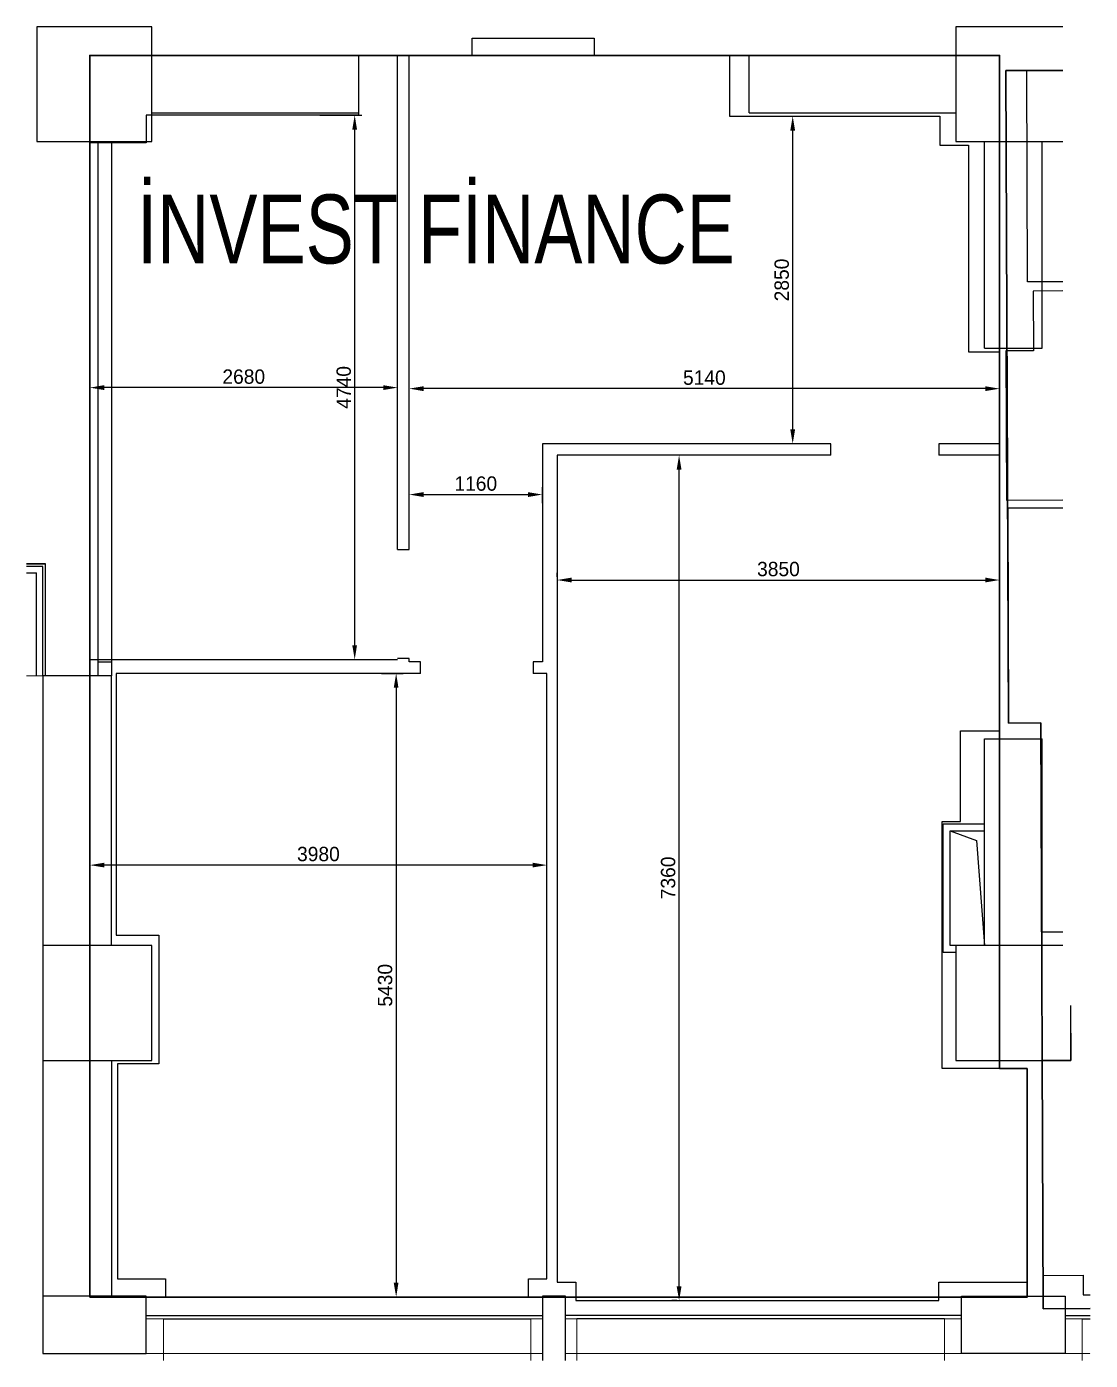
# Model space of a CAD drawing. Header units: millimetres. Extents: x 1372008 to 1392285, y -60655 to -33345.
# Drawn here: x 1383025 to 1392285, y -60655 to -49045 of the extents above; entities that cross this region are included whole.
import ezdxf

# ---------------------------------------------------------------- set-up
doc = ezdxf.new("R2010")
doc.units = ezdxf.units.MM
doc.linetypes.add('HIDDEN', pattern=[0.375, 0.25, -0.125])
for name, color, linetype in [('Baca', 7, 'Continuous'), ('Divar-esas', 7, 'Continuous'), ('Meheccer', 7, 'Continuous'), ('OFFICE_BOUNDARY', 3, 'Continuous'), ('Pencere', 7, 'Continuous'), ('plita 2', 7, 'Continuous'), ('sutun1', 7, 'Continuous'), ('Tavan', 7, 'Continuous')]:
    doc.layers.add(name, color=color, linetype=linetype)
doc.layers.add('obl. keramogranit', color=138, linetype='Continuous', lineweight=18, true_color=0x005252)
doc.layers.add('plita', color=182, linetype='Continuous', lineweight=5, true_color=0x3a07c5)
doc.styles.add('Yazilar', font='txt', dxfattribs={"width": 0.75})

msp = doc.modelspace()

# ---------------------------------------------------------------- linework, layer by layer
at = {"color": 1, "lineweight": 30}
for p, q in [((1391551, -49427), (1392045, -49425)), ((1391573, -55107), (1391551, -49427)), ((1391853, -55106), (1391573, -55107)), ((1391874, -60206), (1391853, -55106)), ((1392285, -60204), (1391874, -60206))]:
    msp.add_line(p, q, dxfattribs=at)
at = {"color": 18, "lineweight": -3, "true_color": 0x000000}
for p, q in [((1391552, -49427), (1392045, -49425)), ((1391575, -55107), (1391552, -49427)), ((1391855, -55106), (1391575, -55107)), ((1391875, -60206), (1391855, -55106)), ((1392285, -60204), (1391875, -60206))]:
    msp.add_line(p, q, dxfattribs=at)
for p, q in [((1391731, -49426), (1392045, -49425)), ((1391738, -51266), (1391731, -49426)), ((1392045, -51265), (1391738, -51266)), ((1392045, -51345), (1391788, -51346)), ((1391788, -51346), (1391791, -51866)), ((1391791, -51866), (1391551, -51867)), ((1391551, -51867), (1391556, -53167)), ((1391556, -53167), (1392045, -53165)), ((1392045, -53235), (1391566, -53237)), ((1391566, -53237), (1391573, -55107)), ((1391573, -55107), (1391853, -55106)), ((1391853, -55106), (1391861, -56926)), ((1391861, -56926), (1392045, -56925)), ((1392113, -57565), (1392115, -58045)), ((1392115, -58045), (1391865, -58046)), ((1391865, -58046), (1391873, -59916)), ((1391873, -59916), (1392223, -59914)), ((1392223, -59914), (1392223, -60084)), ((1392223, -60084), (1392285, -60084))]:
    msp.add_line(p, q)
at = {"color": 0, "lineweight": -2, "transparency": 16777216}
for p, q in [((1385576, -49815), (1385943, -49815)), ((1389718, -49825), (1389757, -49825)), ((1385881, -54430), (1385881, -49940)), ((1389694, -52550), (1389694, -49950)), ((1383575, -52156), (1383575, -52124)), ((1386255, -52156), (1386255, -52124)), ((1386130, -52187), (1383700, -52187)), ((1386355, -52244), (1386355, -52134)), ((1391370, -52196), (1386480, -52196)), ((1391495, -52244), (1391495, -52134)), ((1389744, -52675), (1389632, -52675)), ((1388686, -52775), (1388643, -52775)), ((1388705, -60010), (1388705, -52900)), ((1386355, -53193), (1386355, -53055)), ((1387515, -53193), (1387515, -53055)), ((1386480, -53118), (1387390, -53118)), ((1387645, -53834), (1387645, -53800)), ((1387770, -53862), (1391370, -53862)), ((1391495, -53834), (1391495, -53800)), ((1385664, -54555), (1385943, -54555)), ((1386113, -54675), (1386304, -54675)), ((1386242, -54800), (1386242, -59980)), ((1383575, -56335), (1383575, -56281)), ((1387555, -56335), (1387555, -56281)), ((1387430, -56344), (1383700, -56344)), ((1386113, -60105), (1386304, -60105)), ((1388686, -60135), (1388643, -60135))]:
    msp.add_line(p, q, dxfattribs=at)
for points in [[(1386345, -49295), (1386905, -49295), (1386905, -49145), (1387965, -49145), (1387965, -49295), (1389145, -49295), (1389145, -49825), (1390975, -49825), (1390975, -50075), (1391225, -50075), (1391225, -51875), (1391495, -51875), (1391495, -52675), (1390965, -52675), (1390965, -52775)], [(1386345, -49295), (1386265, -49295), (1385915, -49295), (1385915, -49815), (1384065, -49815), (1384065, -50055), (1383575, -50055), (1383575, -54555), (1386255, -54555)], [(1386255, -53595), (1386355, -53595), (1386355, -49295)], [(1386255, -53595), (1386255, -49295)], [(1390025, -52775), (1390025, -52675), (1387515, -52675), (1387515, -54575), (1387435, -54575), (1387435, -54675)], [(1390025, -52775), (1387645, -52775), (1387645, -59975), (1387805, -59975), (1387805, -60135), (1390965, -60135), (1390965, -59975), (1391735, -59975), (1391735, -58115), (1390995, -58115), (1390995, -55965), (1391155, -55965), (1391155, -55175), (1391495, -55175), (1391495, -52775), (1390965, -52775)], [(1386455, -54675), (1386455, -54575), (1386355, -54575), (1386355, -54545), (1386255, -54545)], [(1386455, -54675), (1383805, -54675), (1383805, -56955), (1384175, -56955), (1384175, -58075), (1383815, -58075), (1383815, -59945), (1384235, -59945), (1384235, -60105), (1387395, -60105), (1387395, -59945), (1387555, -59945), (1387555, -54675), (1387435, -54675)]]:
    msp.add_lwpolyline(points)
at = {"color": 1, "lineweight": 30}
msp.add_lwpolyline([(1383575, -60105), (1383815, -60105), (1391735, -60105), (1391735, -58115), (1391495, -58115), (1391495, -49295), (1383575, -49295), (1383575, -60105)], dxfattribs=at)
at = {"color": 18, "lineweight": -3, "true_color": 0x000000}
msp.add_lwpolyline([(1383575, -60105), (1383815, -60105), (1391735, -60105), (1391735, -58115), (1391495, -58115), (1391495, -49295), (1383575, -49295), (1383575, -60105)], dxfattribs=at)
at = {"color": 0, "transparency": 16777216}
for points in [[(1385860, -49940), (1385901, -49940), (1385881, -49815)], [(1389673, -49950), (1389715, -49950), (1389694, -49825)], [(1383700, -52166), (1383700, -52208), (1383575, -52187)], [(1386130, -52166), (1386130, -52208), (1386255, -52187)], [(1386480, -52175), (1386480, -52217), (1386355, -52196)], [(1391370, -52175), (1391370, -52217), (1391495, -52196)], [(1389673, -52550), (1389715, -52550), (1389694, -52675)], [(1388684, -52900), (1388726, -52900), (1388705, -52775)], [(1386480, -53097), (1386480, -53139), (1386355, -53118)], [(1387390, -53097), (1387390, -53139), (1387515, -53118)], [(1387770, -53841), (1387770, -53883), (1387645, -53862)], [(1391370, -53841), (1391370, -53883), (1391495, -53862)], [(1385860, -54430), (1385901, -54430), (1385881, -54555)], [(1386221, -54800), (1386262, -54800), (1386242, -54675)], [(1383700, -56323), (1383700, -56364), (1383575, -56344)], [(1387430, -56323), (1387430, -56364), (1387555, -56344)], [(1386221, -59980), (1386262, -59980), (1386242, -60105)], [(1388684, -60010), (1388726, -60010), (1388705, -60135)]]:
    msp.add_solid(points, dxfattribs=at)
at = {"layer": 'Baca'}
msp.add_lwpolyline([(1391065, -56045), (1391294, -56130), (1391365, -57045)], dxfattribs=at)
at = {"layer": 'Meheccer'}
for p, q in [((1383025, -53720), (1383190, -53720)), ((1383190, -54695), (1383190, -53720)), ((1383025, -53800), (1383110, -53800)), ((1383110, -54695), (1383110, -53800))]:
    msp.add_line(p, q, dxfattribs=at)
at = {"layer": 'obl. keramogranit'}
for p, q in [((1383165, -54695), (1383025, -54695)), ((1384065, -60295), (1384215, -60295)), ((1384215, -60295), (1384215, -60655)), ((1387415, -60295), (1387415, -60655)), ((1387515, -60295), (1387415, -60295)), ((1387715, -60295), (1387815, -60295)), ((1387815, -60295), (1387815, -60655)), ((1391015, -60295), (1391015, -60655)), ((1391015, -60295), (1391165, -60295)), ((1392215, -60295), (1392065, -60295)), ((1392215, -60295), (1392215, -60655))]:
    msp.add_line(p, q, dxfattribs=at)
at = {"layer": 'OFFICE_BOUNDARY'}
msp.add_lwpolyline([(1383575, -60105), (1383815, -60105), (1391735, -60105), (1391735, -58115), (1391495, -58115), (1391495, -49295), (1383575, -49295), (1383575, -60105)], close=True, dxfattribs=at)
at = {"layer": 'Pencere'}
for p, q in [((1383645, -50045), (1383645, -54695)), ((1383765, -50045), (1383765, -54695)), ((1384065, -60265), (1387515, -60265)), ((1384215, -60295), (1387415, -60295)), ((1391165, -60265), (1387715, -60265)), ((1391015, -60295), (1387815, -60295)), ((1392065, -60265), (1392285, -60265)), ((1392215, -60295), (1392285, -60295))]:
    msp.add_line(p, q, dxfattribs=at)
msp.add_lwpolyline([(1383645, -54575), (1383765, -54575)], dxfattribs=at)
at = {"layer": 'plita', "linetype": 'HIDDEN', "ltscale": 5}
for p, q in [((1383165, -54695), (1383165, -53745)), ((1384065, -60595), (1387515, -60595)), ((1391165, -60595), (1387715, -60595)), ((1392065, -60595), (1392285, -60595))]:
    msp.add_line(p, q, dxfattribs=at)
at = {"layer": 'plita 2'}
for p, q in [((1383165, -53745), (1383025, -53745)), ((1383165, -54695), (1383165, -53745))]:
    msp.add_line(p, q, dxfattribs=at)
msp.add_lwpolyline([(1391115, -57045), (1391065, -57045), (1391065, -56045), (1391365, -56045)], dxfattribs=at)
at = {"layer": 'sutun1', "color": 134}
for p, q in [((1384115, -49045), (1383115, -49045)), ((1383115, -49045), (1383115, -50045)), ((1384115, -49295), (1384115, -49045)), ((1391915, -49045), (1391115, -49045)), ((1391115, -49045), (1391115, -49295)), ((1392045, -49045), (1391915, -49045)), ((1389315, -49295), (1384115, -49295)), ((1391115, -49295), (1389315, -49295)), ((1383115, -50045), (1383765, -50045)), ((1383765, -50045), (1383765, -54695)), ((1383190, -53720), (1383025, -53720)), ((1383190, -54695), (1383190, -53720)), ((1383765, -54695), (1383190, -54695))]:
    msp.add_line(p, q, dxfattribs=at)
at = {"layer": 'sutun1'}
for p, q in [((1392045, -49045), (1391115, -49045)), ((1391115, -49045), (1391115, -50045)), ((1384115, -49295), (1385915, -49295)), ((1389315, -49295), (1391115, -49295)), ((1384115, -49795), (1385915, -49795)), ((1389315, -49795), (1391115, -49795)), ((1391115, -50045), (1392045, -50045)), ((1391365, -51845), (1391365, -50045)), ((1391865, -51845), (1391865, -50045)), ((1391365, -51845), (1391865, -51845)), ((1383765, -54695), (1383165, -54695)), ((1383165, -54695), (1383165, -57045)), ((1383765, -57045), (1383765, -54695)), ((1391365, -57045), (1391365, -55245)), ((1391365, -55245), (1391865, -55245)), ((1391865, -57045), (1391865, -55245)), ((1392045, -57045), (1391115, -57045)), ((1391115, -57045), (1391115, -58045)), ((1392115, -58045), (1392115, -57565)), ((1383165, -58045), (1383165, -60595)), ((1383765, -58045), (1383765, -60095)), ((1391115, -58045), (1392115, -58045)), ((1387715, -60095), (1387515, -60095)), ((1387515, -60095), (1387515, -60655)), ((1387715, -60655), (1387715, -60095))]:
    msp.add_line(p, q, dxfattribs=at)
for points in [[(1383115, -50045), (1384115, -50045), (1384115, -49045), (1383115, -49045)], [(1383165, -58045), (1384115, -58045), (1384115, -57045), (1383165, -57045)], [(1383165, -60595), (1384065, -60595), (1384065, -60095), (1383165, -60095)], [(1392065, -60595), (1391165, -60595), (1391165, -60095), (1392065, -60095)]]:
    msp.add_lwpolyline(points, close=True, dxfattribs=at)
for points in [[(1385915, -49295), (1385915, -49795)], [(1389315, -49795), (1389315, -49295)]]:
    msp.add_lwpolyline(points, dxfattribs=at)
at = {"layer": 'Tavan'}
msp.add_lwpolyline([(1391115, -57105), (1391005, -57105), (1391005, -55985), (1391365, -55985)], dxfattribs=at)

# ---------------------------------------------------------------- texts
at = {"color": 0, "transparency": 16777216, "char_height": 125, "attachment_point": 5, "rotation": 90}
for s, insert in [('2850', (1389599, -51250)), ('4740', (1385786, -52185)), ('7360', (1388610, -56455)), ('5430', (1386146, -57390))]:
    msp.add_mtext(s, dxfattribs=dict(at, insert=insert))
at = {"color": 0, "transparency": 16777216, "char_height": 125, "attachment_point": 5}
for s, insert in [('2680', (1384915, -52092)), ('5140', (1388925, -52101)), ('1160', (1386935, -53023)), ('3850', (1389570, -53767)), ('3980', (1385565, -56248))]:
    msp.add_mtext(s, dxfattribs=dict(at, insert=insert))
at = {"layer": 'Divar-esas', "insert": (1383987, -50506), "char_height": 600, "attachment_point": 1, "style": 'Yazilar'}
msp.add_mtext_dynamic_manual_height_columns('{\\f@Arial Unicode MS|b0|i0|c0|p34;İNVEST FİNANCE }', width=8453.4, gutter_width=250, heights=[-620], dxfattribs=at)

doc.saveas('drawing.dxf')
